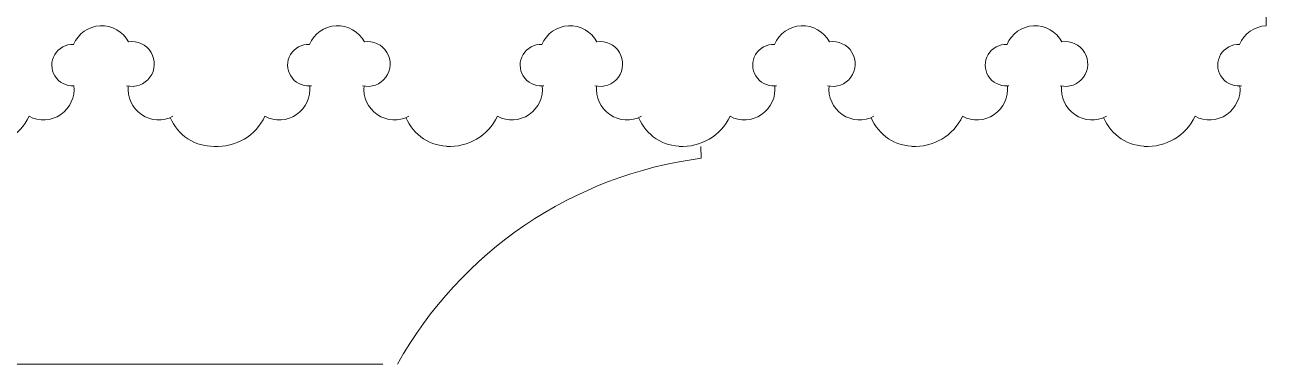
# Model space of a CAD drawing. Header units: millimetres. Extents: x 2399 to 111977, y 1313 to 59551.
# Drawn here: x 75710 to 76636, y 46309 to 46561 of the extents above; entities that cross this region are included whole.
import ezdxf

# ---------------------------------------------------------------- set-up
doc = ezdxf.new("R2010")
doc.units = ezdxf.units.MM
doc.layers.add('main line', color=7, linetype='Continuous', lineweight=13)

msp = doc.modelspace()

# ---------------------------------------------------------------- linework, layer by layer
at = {"layer": 'main line', "color": 7, "linetype": 'Continuous', "lineweight": 13}
for p, q in [((76635.8303, 46560.6518), (76635.8303, 46677.7315)), ((76214.4515, 46462.0191), (76214.1647, 46470.8436)), ((70508.6168, 46308.781), (75977.1145, 46308.781))]:
    msp.add_line(p, q, dxfattribs=at)
at = {"layer": 'main line', "color": 7, "linetype": 'Continuous', "lineweight": 13, "flags": 128}
for points in [[(75785.9989, 46516.0211, 1.2198039), (75787.4294, 46548.703, 0.63216014), (75746.4654, 46546.7048, 1.06746528), (75746.7001, 46516.0211, -0.60309642), (75713.3083, 46493.2549)], [(75785.9989, 46516.0211, 1.2198039), (75787.4294, 46548.703, 0.63216014), (75746.4654, 46546.7048, 1.06746528), (75746.7001, 46516.0211, -0.60309642), (75713.3083, 46493.2549)], [(75785.9989, 46516.0211, 1.2198039), (75787.4294, 46548.703, 0.63216014), (75746.4654, 46546.7048, 1.06746528), (75746.7001, 46516.0211, -0.60309642), (75713.3083, 46493.2549)], [(75785.9989, 46516.0211, 1.2198039), (75787.4294, 46548.703, 0.63216014), (75746.4654, 46546.7048, 1.06746528), (75746.7001, 46516.0211, -0.60309642), (75713.3083, 46493.2549)], [(75785.9989, 46516.0211, 1.2198039), (75787.4294, 46548.703, 0.63216014), (75746.4654, 46546.7048, 1.06746528), (75746.7001, 46516.0211, -0.60309642), (75713.3083, 46493.2549)], [(75785.9989, 46516.0211, 1.2198039), (75787.4294, 46548.703, 0.63216014), (75746.4654, 46546.7048, 1.06746528), (75746.7001, 46516.0211, -0.60309642), (75713.3083, 46493.2549)], [(75961.8656, 46516.0211, 1.2198039), (75963.2961, 46548.703, 0.63216014), (75922.332, 46546.7048, 1.06746528), (75922.5668, 46516.0211, -0.60309642), (75889.175, 46493.2549)], [(75961.8656, 46516.0211, 1.2198039), (75963.2961, 46548.703, 0.63216014), (75922.332, 46546.7048, 1.06746528), (75922.5668, 46516.0211, -0.60309642), (75889.175, 46493.2549)], [(75961.8656, 46516.0211, 1.2198039), (75963.2961, 46548.703, 0.63216014), (75922.332, 46546.7048, 1.06746528), (75922.5668, 46516.0211, -0.60309642), (75889.175, 46493.2549)], [(75961.8656, 46516.0211, 1.2198039), (75963.2961, 46548.703, 0.63216014), (75922.332, 46546.7048, 1.06746528), (75922.5668, 46516.0211, -0.60309642), (75889.175, 46493.2549)], [(75961.8656, 46516.0211, 1.2198039), (75963.2961, 46548.703, 0.63216014), (75922.332, 46546.7048, 1.06746528), (75922.5668, 46516.0211, -0.60309642), (75889.175, 46493.2549)], [(75961.8656, 46516.0211, 1.2198039), (75963.2961, 46548.703, 0.63216014), (75922.332, 46546.7048, 1.06746528), (75922.5668, 46516.0211, -0.60309642), (75889.175, 46493.2549)], [(76135.2776, 46516.0211, 1.2198039), (76136.708, 46548.703, 0.63216014), (76095.744, 46546.7048, 1.06746528), (76095.9788, 46516.0211, -0.60309642), (76062.587, 46493.2549)], [(76135.2776, 46516.0211, 1.2198039), (76136.708, 46548.703, 0.63216014), (76095.744, 46546.7048, 1.06746528), (76095.9788, 46516.0211, -0.60309642), (76062.587, 46493.2549)], [(76135.2776, 46516.0211, 1.2198039), (76136.708, 46548.703, 0.63216014), (76095.744, 46546.7048, 1.06746528), (76095.9788, 46516.0211, -0.60309642), (76062.587, 46493.2549)], [(76135.2776, 46516.0211, 1.2198039), (76136.708, 46548.703, 0.63216014), (76095.744, 46546.7048, 1.06746528), (76095.9788, 46516.0211, -0.60309642), (76062.587, 46493.2549)], [(76135.2776, 46516.0211, 1.2198039), (76136.708, 46548.703, 0.63216014), (76095.744, 46546.7048, 1.06746528), (76095.9788, 46516.0211, -0.60309642), (76062.587, 46493.2549)], [(76135.2776, 46516.0211, 1.2198039), (76136.708, 46548.703, 0.63216014), (76095.744, 46546.7048, 1.06746528), (76095.9788, 46516.0211, -0.60309642), (76062.587, 46493.2549)], [(76308.6896, 46516.0211, 1.2198039), (76310.12, 46548.703, 0.63216014), (76269.156, 46546.7048, 1.06746528), (76269.3907, 46516.0211, -0.60309642), (76235.999, 46493.2549)], [(76308.6896, 46516.0211, 1.2198039), (76310.12, 46548.703, 0.63216014), (76269.156, 46546.7048, 1.06746528), (76269.3907, 46516.0211, -0.60309642), (76235.999, 46493.2549)], [(76308.6896, 46516.0211, 1.2198039), (76310.12, 46548.703, 0.63216014), (76269.156, 46546.7048, 1.06746528), (76269.3907, 46516.0211, -0.60309642), (76235.999, 46493.2549)], [(76308.6896, 46516.0211, 1.2198039), (76310.12, 46548.703, 0.63216014), (76269.156, 46546.7048, 1.06746528), (76269.3907, 46516.0211, -0.60309642), (76235.999, 46493.2549)], [(76308.6896, 46516.0211, 1.2198039), (76310.12, 46548.703, 0.63216014), (76269.156, 46546.7048, 1.06746528), (76269.3907, 46516.0211, -0.60309642), (76235.999, 46493.2549)], [(76308.6896, 46516.0211, 1.2198039), (76310.12, 46548.703, 0.63216014), (76269.156, 46546.7048, 1.06746528), (76269.3907, 46516.0211, -0.60309642), (76235.999, 46493.2549)], [(76482.1015, 46516.0211, 1.2198039), (76483.532, 46548.703, 0.63216014), (76442.5679, 46546.7048, 1.06746528), (76442.8027, 46516.0211, -0.60309642), (76409.4109, 46493.2549)], [(76482.1015, 46516.0211, 1.2198039), (76483.532, 46548.703, 0.63216014), (76442.5679, 46546.7048, 1.06746528), (76442.8027, 46516.0211, -0.60309642), (76409.4109, 46493.2549)], [(76482.1015, 46516.0211, 1.2198039), (76483.532, 46548.703, 0.63216014), (76442.5679, 46546.7048, 1.06746528), (76442.8027, 46516.0211, -0.60309642), (76409.4109, 46493.2549)], [(76482.1015, 46516.0211, 1.2198039), (76483.532, 46548.703, 0.63216014), (76442.5679, 46546.7048, 1.06746528), (76442.8027, 46516.0211, -0.60309642), (76409.4109, 46493.2549)], [(76482.1015, 46516.0211, 1.2198039), (76483.532, 46548.703, 0.63216014), (76442.5679, 46546.7048, 1.06746528), (76442.8027, 46516.0211, -0.60309642), (76409.4109, 46493.2549)], [(76482.1015, 46516.0211, 1.2198039), (76483.532, 46548.703, 0.63216014), (76442.5679, 46546.7048, 1.06746528), (76442.8027, 46516.0211, -0.60309642), (76409.4109, 46493.2549)], [(76635.8303, 46560.6518, 0.2895755), (76615.9799, 46546.7048, 1.06746528), (76616.2147, 46516.0211, -0.60309642), (76582.8229, 46493.2549)], [(76635.8303, 46560.6518, 0.2895755), (76615.9799, 46546.7048, 1.06746528), (76616.2147, 46516.0211, -0.60309642), (76582.8229, 46493.2549)], [(76635.8303, 46560.6518, 0.2895755), (76615.9799, 46546.7048, 1.06746528), (76616.2147, 46516.0211, -0.60309642), (76582.8229, 46493.2549)], [(76635.8303, 46560.6518, 0.2895755), (76615.9799, 46546.7048, 1.06746528), (76616.2147, 46516.0211, -0.60309642), (76582.8229, 46493.2549)], [(76635.8303, 46560.6518, 0.2895755), (76615.9799, 46546.7048, 1.06746528), (76616.2147, 46516.0211, -0.60309642), (76582.8229, 46493.2549)], [(76635.8303, 46560.6518, 0.2895755), (76615.9799, 46546.7048, 1.06746528), (76616.2147, 46516.0211, -0.60309642), (76582.8229, 46493.2549)], [(75787.1966, 46516.0211, 0.60309642), (75820.5884, 46493.2549)], [(75787.1966, 46516.0211, 0.60309642), (75820.5884, 46493.2549)], [(75787.1966, 46516.0211, 0.60309642), (75820.5884, 46493.2549)], [(75787.1966, 46516.0211, 0.60309642), (75820.5884, 46493.2549)], [(75787.1966, 46516.0211, 0.60309642), (75820.5884, 46493.2549)], [(75787.1966, 46516.0211, 0.60309642), (75820.5884, 46493.2549)], [(75923.7645, 46516.0211, -0.01793803), (75922.5932, 46515.7773)], [(75923.7645, 46516.0211, -0.01793803), (75922.5932, 46515.7773)], [(75923.7645, 46516.0211, -0.01793803), (75922.5932, 46515.7773)], [(75923.7645, 46516.0211, -0.01793803), (75922.5932, 46515.7773)], [(75923.7645, 46516.0211, -0.01793803), (75922.5932, 46515.7773)], [(75923.7645, 46516.0211, -0.01793803), (75922.5932, 46515.7773)], [(75963.0633, 46516.0211, 0.60309642), (75996.4551, 46493.2549)], [(75963.0633, 46516.0211, 0.60309642), (75996.4551, 46493.2549)], [(75963.0633, 46516.0211, 0.60309642), (75996.4551, 46493.2549)], [(75963.0633, 46516.0211, 0.60309642), (75996.4551, 46493.2549)], [(75963.0633, 46516.0211, 0.60309642), (75996.4551, 46493.2549)], [(75963.0633, 46516.0211, 0.60309642), (75996.4551, 46493.2549)], [(76097.1765, 46516.0211, -0.01793803), (76096.0051, 46515.7773)], [(76097.1765, 46516.0211, -0.01793803), (76096.0051, 46515.7773)], [(76097.1765, 46516.0211, -0.01793803), (76096.0051, 46515.7773)], [(76097.1765, 46516.0211, -0.01793803), (76096.0051, 46515.7773)], [(76097.1765, 46516.0211, -0.01793803), (76096.0051, 46515.7773)], [(76097.1765, 46516.0211, -0.01793803), (76096.0051, 46515.7773)], [(76136.4753, 46516.0211, 0.60309642), (76169.8671, 46493.2549)], [(76136.4753, 46516.0211, 0.60309642), (76169.8671, 46493.2549)], [(76136.4753, 46516.0211, 0.60309642), (76169.8671, 46493.2549)], [(76136.4753, 46516.0211, 0.60309642), (76169.8671, 46493.2549)], [(76136.4753, 46516.0211, 0.60309642), (76169.8671, 46493.2549)], [(76136.4753, 46516.0211, 0.60309642), (76169.8671, 46493.2549)], [(76270.5884, 46516.0211, -0.01793803), (76269.4171, 46515.7773)], [(76270.5884, 46516.0211, -0.01793803), (76269.4171, 46515.7773)], [(76270.5884, 46516.0211, -0.01793803), (76269.4171, 46515.7773)], [(76270.5884, 46516.0211, -0.01793803), (76269.4171, 46515.7773)], [(76270.5884, 46516.0211, -0.01793803), (76269.4171, 46515.7773)], [(76270.5884, 46516.0211, -0.01793803), (76269.4171, 46515.7773)], [(76309.8873, 46516.0211, 0.60309642), (76343.279, 46493.2549)], [(76309.8873, 46516.0211, 0.60309642), (76343.279, 46493.2549)], [(76309.8873, 46516.0211, 0.60309642), (76343.279, 46493.2549)], [(76309.8873, 46516.0211, 0.60309642), (76343.279, 46493.2549)], [(76309.8873, 46516.0211, 0.60309642), (76343.279, 46493.2549)], [(76309.8873, 46516.0211, 0.60309642), (76343.279, 46493.2549)], [(76444.0004, 46516.0211, -0.01793803), (76442.8291, 46515.7773)], [(76444.0004, 46516.0211, -0.01793803), (76442.8291, 46515.7773)], [(76444.0004, 46516.0211, -0.01793803), (76442.8291, 46515.7773)], [(76444.0004, 46516.0211, -0.01793803), (76442.8291, 46515.7773)], [(76444.0004, 46516.0211, -0.01793803), (76442.8291, 46515.7773)], [(76444.0004, 46516.0211, -0.01793803), (76442.8291, 46515.7773)], [(76483.2992, 46516.0211, 0.60309642), (76516.691, 46493.2549)], [(76483.2992, 46516.0211, 0.60309642), (76516.691, 46493.2549)], [(76483.2992, 46516.0211, 0.60309642), (76516.691, 46493.2549)], [(76483.2992, 46516.0211, 0.60309642), (76516.691, 46493.2549)], [(76483.2992, 46516.0211, 0.60309642), (76516.691, 46493.2549)], [(76483.2992, 46516.0211, 0.60309642), (76516.691, 46493.2549)], [(76617.4124, 46516.0211, -0.01793803), (76616.241, 46515.7773)], [(76617.4124, 46516.0211, -0.01793803), (76616.241, 46515.7773)], [(76617.4124, 46516.0211, -0.01793803), (76616.241, 46515.7773)], [(76617.4124, 46516.0211, -0.01793803), (76616.241, 46515.7773)], [(76617.4124, 46516.0211, -0.01793803), (76616.241, 46515.7773)], [(76617.4124, 46516.0211, -0.01793803), (76616.241, 46515.7773)], [(75675.3807, 46470.9113, 0.30453559), (75713.3083, 46493.2549)], [(75675.3807, 46470.9113, 0.30453559), (75713.3083, 46493.2549)], [(75675.3807, 46470.9113, 0.30453559), (75713.3083, 46493.2549)], [(75675.3807, 46470.9113, 0.30453559), (75713.3083, 46493.2549)], [(75675.3807, 46470.9113, 0.30453559), (75713.3083, 46493.2549)], [(75675.3807, 46470.9113, 0.30453559), (75713.3083, 46493.2549)], [(75818.474, 46492.27, 0.30453559), (75851.2474, 46470.9113)], [(75818.474, 46492.27, 0.30453559), (75851.2474, 46470.9113)], [(75818.474, 46492.27, 0.30453559), (75851.2474, 46470.9113)], [(75818.474, 46492.27, 0.30453559), (75851.2474, 46470.9113)], [(75818.474, 46492.27, 0.30453559), (75851.2474, 46470.9113)], [(75818.474, 46492.27, 0.30453559), (75851.2474, 46470.9113)], [(75851.2474, 46470.9113, 0.30453559), (75889.175, 46493.2549)], [(75851.2474, 46470.9113, 0.30453559), (75889.175, 46493.2549)], [(75851.2474, 46470.9113, 0.30453559), (75889.175, 46493.2549)], [(75851.2474, 46470.9113, 0.30453559), (75889.175, 46493.2549)], [(75851.2474, 46470.9113, 0.30453559), (75889.175, 46493.2549)], [(75851.2474, 46470.9113, 0.30453559), (75889.175, 46493.2549)], [(75994.3407, 46492.27, 0.30453559), (76027.114, 46470.9113)], [(75994.3407, 46492.27, 0.30453559), (76027.114, 46470.9113)], [(75994.3407, 46492.27, 0.30453559), (76027.114, 46470.9113)], [(75994.3407, 46492.27, 0.30453559), (76027.114, 46470.9113)], [(75994.3407, 46492.27, 0.30453559), (76027.114, 46470.9113)], [(75994.3407, 46492.27, 0.30453559), (76027.114, 46470.9113)], [(76024.6593, 46470.9113, 0.30453559), (76062.587, 46493.2549)], [(76024.6593, 46470.9113, 0.30453559), (76062.587, 46493.2549)], [(76024.6593, 46470.9113, 0.30453559), (76062.587, 46493.2549)], [(76024.6593, 46470.9113, 0.30453559), (76062.587, 46493.2549)], [(76024.6593, 46470.9113, 0.30453559), (76062.587, 46493.2549)], [(76024.6593, 46470.9113, 0.30453559), (76062.587, 46493.2549)], [(76167.7527, 46492.27, 0.30453559), (76200.526, 46470.9113)], [(76167.7527, 46492.27, 0.30453559), (76200.526, 46470.9113)], [(76167.7527, 46492.27, 0.30453559), (76200.526, 46470.9113)], [(76167.7527, 46492.27, 0.30453559), (76200.526, 46470.9113)], [(76167.7527, 46492.27, 0.30453559), (76200.526, 46470.9113)], [(76167.7527, 46492.27, 0.30453559), (76200.526, 46470.9113)], [(76198.0713, 46470.9113, 0.30453559), (76235.999, 46493.2549)], [(76198.0713, 46470.9113, 0.30453559), (76235.999, 46493.2549)], [(76198.0713, 46470.9113, 0.30453559), (76235.999, 46493.2549)], [(76198.0713, 46470.9113, 0.30453559), (76235.999, 46493.2549)], [(76198.0713, 46470.9113, 0.30453559), (76235.999, 46493.2549)], [(76198.0713, 46470.9113, 0.30453559), (76235.999, 46493.2549)], [(76341.1646, 46492.27, 0.30453559), (76373.938, 46470.9113)], [(76341.1646, 46492.27, 0.30453559), (76373.938, 46470.9113)], [(76341.1646, 46492.27, 0.30453559), (76373.938, 46470.9113)], [(76341.1646, 46492.27, 0.30453559), (76373.938, 46470.9113)], [(76341.1646, 46492.27, 0.30453559), (76373.938, 46470.9113)], [(76341.1646, 46492.27, 0.30453559), (76373.938, 46470.9113)], [(76371.4833, 46470.9113, 0.30453559), (76409.4109, 46493.2549)], [(76371.4833, 46470.9113, 0.30453559), (76409.4109, 46493.2549)], [(76371.4833, 46470.9113, 0.30453559), (76409.4109, 46493.2549)], [(76371.4833, 46470.9113, 0.30453559), (76409.4109, 46493.2549)], [(76371.4833, 46470.9113, 0.30453559), (76409.4109, 46493.2549)], [(76371.4833, 46470.9113, 0.30453559), (76409.4109, 46493.2549)], [(76514.5766, 46492.27, 0.30453559), (76547.3499, 46470.9113)], [(76514.5766, 46492.27, 0.30453559), (76547.3499, 46470.9113)], [(76514.5766, 46492.27, 0.30453559), (76547.3499, 46470.9113)], [(76514.5766, 46492.27, 0.30453559), (76547.3499, 46470.9113)], [(76514.5766, 46492.27, 0.30453559), (76547.3499, 46470.9113)], [(76514.5766, 46492.27, 0.30453559), (76547.3499, 46470.9113)], [(76544.8952, 46470.9113, 0.30453559), (76582.8229, 46493.2549)], [(76544.8952, 46470.9113, 0.30453559), (76582.8229, 46493.2549)], [(76544.8952, 46470.9113, 0.30453559), (76582.8229, 46493.2549)], [(76544.8952, 46470.9113, 0.30453559), (76582.8229, 46493.2549)], [(76544.8952, 46470.9113, 0.30453559), (76582.8229, 46493.2549)], [(76544.8952, 46470.9113, 0.30453559), (76582.8229, 46493.2549)]]:
    msp.add_lwpolyline(points, format="xyb", dxfattribs=at)
at = {"layer": 'main line', "color": 7, "linetype": 'Continuous', "lineweight": 13}
msp.add_arc((76253.6454, 46160.2748), 304.2791, 97.4007684, 150.7869089, dxfattribs=at)

doc.saveas('drawing.dxf')
